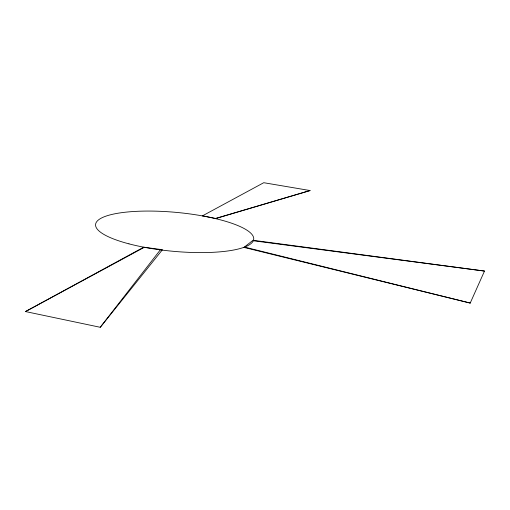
<?xml version="1.0" encoding="UTF-8"?>
<svg xmlns="http://www.w3.org/2000/svg" width="510" height="510" viewBox="0 0 510 510"><rect width="100%" height="100%" fill="white"/><g stroke="black" fill="none" stroke-linecap="round" stroke-linejoin="round"><path stroke-width="0.76" d="M470.214 303.074L484.5 271.065L253.036 240.28L244.373 247.057L470.214 303.074L243.71 247.35M100.26 327.292L162.448 249.709L143.692 247.203L25.5 311.565L100.26 327.292L160.338 249.849M25.5 311.565L144.336 247.293M202.425 215.87L263.747 182.708L310.074 190.549L215.571 218.586M310.074 190.549L215.615 218.458L202.476 215.806M253.291 240.752L484.5 271.065M128.973 243.856A79.42 19.52 5.3 0 0 253.425 240.433A79.42 19.52 5.3 0 0 141.557 211.153A79.42 19.52 5.3 0 0 128.973 243.856"/></g></svg>
